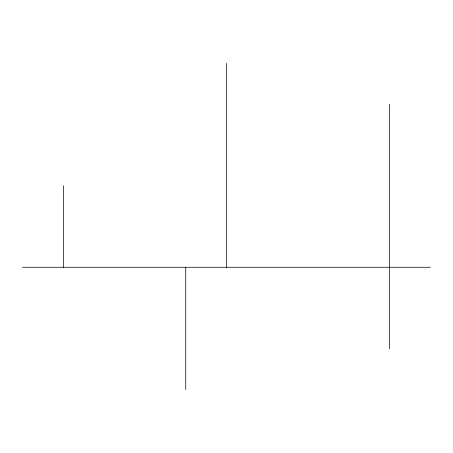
<?xml version="1.0" encoding="UTF-8"?>
<svg xmlns="http://www.w3.org/2000/svg" width="453" height="453" viewBox="0 0 453 453"><rect width="100%" height="100%" fill="white"/><g stroke="black" fill="none" stroke-linecap="round" stroke-linejoin="round"><path stroke-width="0.68" d="M22.65 267.27L430.35 267.27M389.58 104.19L389.58 348.81M226.5 63.42L226.5 267.27M185.73 267.27L185.73 389.58M63.42 185.73L63.42 267.27"/></g></svg>
